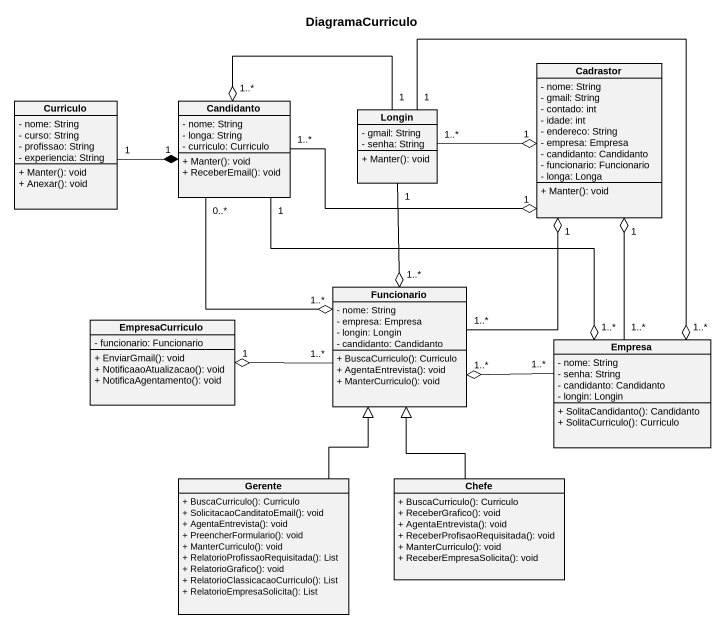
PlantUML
@startuml
title DiagramaCurriculo
hide circle
hide empty members
skinparam classAttributeIconSize 0
class Cadrastor {
  - nome: String
  - gmail: String
  - contado: int
  - idade: int
  - endereco: String
  - empresa: Empresa
  - candidanto: Candidanto
  - funcionario: Funcionario
  - longa: Longa
  + Manter(): void
}
class Curriculo {
  - nome: String
  - curso: String
  - profissao: String
  - experiencia: String
  + Manter(): void
  + Anexar(): void
}
class Candidanto {
  - nome: String
  - longa: String
  - curriculo: Curriculo
  + Manter(): void
  + ReceberEmail(): void
}
class Longin {
  - gmail: String
  - senha: String
  + Manter(): void
}
class EmpresaCurriculo {
  - funcionario: Funcionario
  + EnviarGmail(): void
  + NotificaaoAtualizacao(): void
  + NotificaAgentamento(): void
}
class Funcionario {
  - nome: String
  - empresa: Empresa
  - longin: Longin
  - candidanto: Candidanto
  + BuscaCurriculo(): Curriculo
  + AgentaEntrevista(): void
  + ManterCurriculo(): void
}
class Empresa {
  - nome: String
  - senha: String
  - candidanto: Candidanto
  - longin: Longin
  + SolitaCandidanto(): Candidanto
  + SolitaCurriculo(): Curriculo
}
class Gerente {
  + BuscaCurriculo(): Curriculo
  + SolicitacaoCanditatoEmail(): void
  + AgentaEntrevista(): void
  + PreencherFormulario(): void
  + ManterCurriculo(): void
  + RelatorioProfissaoRequisitada(): List
  + RelatorioGrafico(): void
  + RelatorioClassicacaoCurriculo(): List
  + RelatorioEmpresaSolicita(): List
}
class Chefe {
  + BuscaCurriculo(): Curriculo
  + ReceberGrafico(): void
  + AgentaEntrevista(): void
  + ReceberProfisaoRequisitada(): void
  + ManterCurriculo(): void
  + ReceberEmpresaSolicita(): void
}
Curriculo "1" -right-* "1" Candidanto
Candidanto "1..*" -right-o "1" Cadrastor
Candidanto "0..*" --o "1..*" Funcionario
Candidanto "1" --o "1..*" Empresa
Longin "1..*" -right-o "1" Cadrastor
Longin "1" -left-o "1..*" Candidanto
Longin "1" --o "1..*" Funcionario
Longin "1" --o "1..*" Empresa
Funcionario "1..*" -up-o "1" Cadrastor
Funcionario "1..*" -left-o "1" EmpresaCurriculo
Empresa "1..*" -up-o "1" Cadrastor
Empresa "1..*" -left-o "1..*" Funcionario
Gerente -up-|> Funcionario
Chefe -up-|> Funcionario
@enduml
